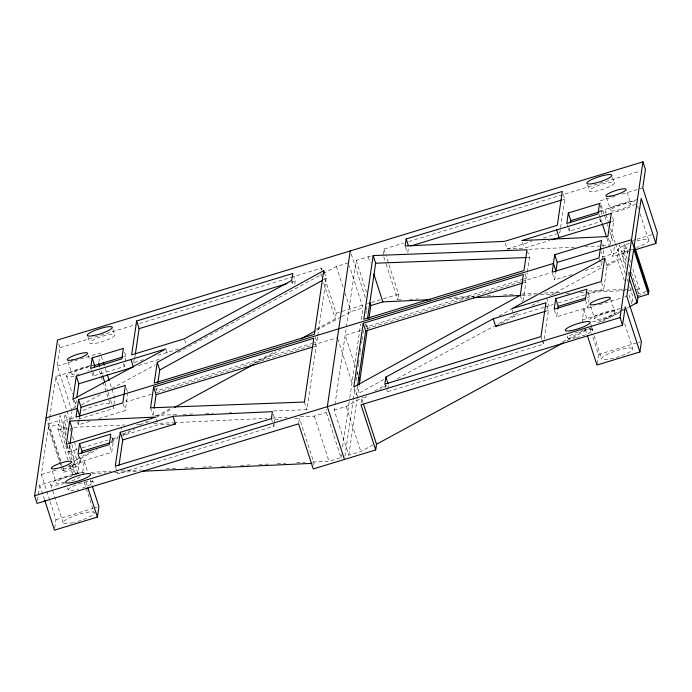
<?xml version="1.0" encoding="UTF-8"?>
<svg xmlns="http://www.w3.org/2000/svg" width="692" height="692" viewBox="0 0 692 692"><rect width="100%" height="100%" fill="white"/><g stroke="black" fill="none" stroke-linecap="round" stroke-linejoin="round"><path stroke-width="0.52" stroke-dasharray="3.46 2.59" d="M37.532 500.351L39.79 485.04L82.72 471.97L84.268 461.478L67.911 466.451M49.66 500.178L41.33 474.539L48.284 427.301L58.742 424.118L65.403 444.619M60.792 460.708L48.795 423.798L49.573 418.548M49.72 417.501L55.749 376.552L89.484 366.284M71.951 411.169L57.289 366.059L59.996 347.687L58.751 343.863M67.963 460.128L57.964 429.369L58.742 424.118M65.584 440.095L59.252 420.615L60.022 415.364L66.354 434.844M65.783 435.995L63.119 427.794L65.178 413.799L68.179 423.028M54.755 528.057L55.991 519.657L49.997 501.198M71.734 464.098L73.395 469.228L62.937 472.411L63.456 468.908L62.124 464.808M70.714 419.568L71.795 412.216M77.011 449.445L68.767 451.954L69.857 444.558M72.669 408.496L75.376 407.026L76.466 399.63M89.675 421.385L78.473 424.793L79.762 416.048M73.395 469.228L72.625 474.478L76.933 474.279M63.456 468.908L73.914 465.733L74.684 460.483L69.684 445.103M111.706 437.007L113.263 441.79L111.715 452.283L80.488 461.789L81.414 455.492M124.629 352.228L125.875 356.043L124.326 366.544L93.109 376.05L93.723 371.846M98.835 362.435L99.916 355.091M113.799 405.451L113.341 408.6L77.565 419.49M113.955 404.405L114.881 398.099L109.552 381.699M98.844 418.599L125.313 410.538L127.743 394.016M143.417 359.684L134.118 362.513L134.585 359.338M134.741 358.283L135.208 355.108M176.711 414.577L153.044 415.468L153.961 409.24M157.136 387.632L156.677 390.746L311.677 343.569M115.573 467.126L117.744 473.812L273.868 426.298L274.162 424.3M274.309 423.296L274.897 419.3L272.717 412.605M294.783 284.135L295.225 281.134L293.668 276.359M298.728 422.881L299.42 418.158L294.083 418.409M321.218 269.975L321.495 268.089L293.59 276.584M273.53 410.944L306.885 409.69L316.261 345.957L314.704 341.173M312.706 343.258L316.841 341.995L317.619 336.684M317.775 335.62L326.217 278.262L324.358 272.527M313.796 465.162L314.073 463.277L299.42 418.158M316.365 329.167L335.326 318.865L336.156 313.208L324.496 277.319M312.819 462.005L328.985 461.253L341.009 457.594L326.347 412.484L326.823 409.275M373.161 444.861L360.835 451.556L348.811 455.215L334.158 410.105L334.79 405.832M334.945 404.759L356.181 260.426L368.196 256.767L371.431 256.62M341.009 457.594L341.485 454.384M342.583 446.902L349.659 398.791M349.815 397.718L360.67 323.951M361.302 319.678L363.032 307.914L349.373 265.875M344.936 456.227L353.102 400.763M353.257 399.699L354.979 387.97M356.077 380.496L356.709 376.232M356.864 375.168L357.496 370.903M358.119 366.63L358.43 364.502M358.594 363.43L359.217 359.165M359.849 354.901L360.16 352.764M360.316 351.7L360.947 347.436M361.57 343.163L361.89 341.035M362.046 339.971L362.824 334.634M362.989 333.57L363.611 329.297M365.964 313.303L366.276 311.166M366.44 310.103L367.063 305.838M383.74 379.536L356.311 394.648L357.565 386.145M523.334 279.144L366.267 326.953L366.743 323.761M348.811 455.215L356.994 399.621M357.15 398.557L359.036 385.721M367.374 329.063L368.161 323.718M361.31 402.926L361.864 399.154L367.538 396.075M383.108 254.743L383.948 249.085L403.583 243.108M401.005 299.705L397.77 299.861L398.601 294.195L386.274 256.265M544.05 340.023L543.428 344.253L387.312 391.767L387.607 389.769M387.754 388.774L388.342 384.769L379.83 389.397M407.778 252.606L408.661 246.612M523.1 300.856L525.851 282.163L524.294 277.38M524.363 278.833L526.43 278.201L527.192 273.011M527.347 271.973L529.484 257.433L527.624 251.698M544.206 338.959L548.41 310.397L545.927 302.75M563.236 194.314L564.784 199.088L559.802 232.945L559.179 231.033M571.955 274.594L554.638 279.862L555.788 272.086M588.183 293.036L589.428 296.859L587.88 307.352L556.653 316.858L557.89 308.459M600.959 218.464L600.492 221.613L569.274 231.119L569.732 227.971M583.304 322.991L582.301 319.92L583.849 309.419L594.073 306.305M601.573 214.269L602.04 211.121L600.172 205.386M585.19 270.572L601.478 265.607L602.196 260.746M602.334 259.777L603.908 249.085M558.375 302.932L603.735 289.126L607.152 265.875L605.604 261.1M612.524 217.132L613.761 220.956L610.344 244.198L607.861 236.552M597.118 363.983L598.511 354.529L592.508 336.078M630.3 251.257L612.922 256.542L614.47 246.049M624.34 280.641L617.351 259.111L619.409 245.106L626.407 266.645M626.165 268.816L622.506 257.536L623.276 252.286L628.976 250.556M627.125 259.042L623.786 248.791L624.565 243.541L627.895 253.791M646.051 291.591L638.448 293.901L639.218 288.65L632.228 267.121M323.38 279.819L326.217 278.262M499.148 315.959L511.44 309.186M81.301 405.036L101.214 394.224M111.637 388.558L155.259 364.857M178.008 352.496L322.126 274.188M323.077 273.669L336.355 266.463L348.37 262.804M90.799 451.729L74.684 460.483L79.84 458.908L96.906 449.636M111.646 440.397L118.28 436.79M123.02 434.213L129.655 430.614M140.078 424.949L146.713 421.341M156.193 416.195L170.405 408.47M253.817 363.153L275.615 351.311M111.127 441.911L117.77 438.304M122.51 435.726L134.836 429.031M146.211 422.847L151.903 419.759M156.643 417.181L172.758 408.427M257.147 362.573L280.848 349.694M316.875 330.119L340.576 317.239M341.528 316.728L351.008 311.573L363.032 307.914M334.158 410.105L346.182 406.446L363.248 397.173M374.623 390.989L385.998 384.813M397.381 378.628L494.088 326.079M498.828 323.501L519.692 312.17M532.018 305.475L538.653 301.868M550.028 295.683L602.178 267.354M605.967 265.287L617.351 259.111M501.259 323.415L514.234 316.365L543.964 307.317M607.152 265.875L622.506 257.536M562.795 341.831L585.544 329.461M597.871 322.766L619.677 310.916M620.629 310.405L623.475 308.857M567.025 340.758L590.717 327.887M602.092 321.702L621.053 311.409M621.996 310.89L625.784 308.831M626.736 308.321L628.63 307.283M59.996 347.687L135.45 324.721M139.585 323.458L292.552 276.904M408.747 241.534L640.273 171.062M291.081 282.397L295.225 281.134M562.717 199.72L564.784 199.088M57.289 366.059L100.228 352.989L102.892 361.189M615.145 196.268L599.808 200.931L600.812 204.01M622.298 194.089L642.738 187.861M90.505 365.973L93.567 365.047M599.289 211.121L638.128 199.296M123.859 356.657L125.875 356.043M599.021 212.037L602.04 211.121M157.888 355.281L178.562 348.984M505.229 243.255L507.098 248.99L531.897 241.439M543.263 237.979L556.705 233.896M138.564 365.592L161.124 358.724M507.098 248.99L524.259 248.194L549.898 240.392M611.702 221.578L613.761 220.956M336.156 313.208L365.367 304.316M367.374 303.702L370.402 302.785M371.405 302.473L382.486 299.1M383.498 298.797L398.601 294.195M632.869 240.444L635.931 239.51M636.96 239.198L653.309 234.225M48.795 423.798L59.252 420.615M623.786 248.791L628.544 247.347M73.906 417.83L64.148 420.797L67.15 430.026M151.392 394.241L126.601 401.793L125.356 397.969M156.565 392.667L337.359 337.644M360.662 330.551L345.17 335.265L355.498 367.045M366.864 328.665L520.799 281.808M521.837 281.497L550.763 272.691M629.928 250.262L632.782 249.397M314.194 346.58L316.261 345.957M523.783 282.794L525.851 282.163M82.166 447.871L107.943 440.025M112.069 438.771L118.254 436.894M170.068 424.161L158.269 424.715L123.41 435.32L122.787 433.408M544.993 307.006L553.219 304.506M110.236 442.707L113.263 441.79M587.413 297.474L589.428 296.859M545.313 311.339L548.41 310.397M636.13 289.593L639.218 288.65L637.064 288.754M41.33 474.539L57.687 469.565M599.186 304.748L620.646 298.217M624.738 296.972L626.779 296.349M637.912 295.735L644.745 293.659M582.301 319.92L620.127 308.407M300.311 416.792L314.332 416.143L326.347 412.484M55.991 519.657L92.789 508.456M93.809 508.144L97.901 506.899M598.511 354.529L637.349 342.704M638.37 342.402L640.42 341.779M528.844 249.31L575.199 247.165M584.904 246.707L601.08 245.963M602.152 245.911L608.623 245.608M409.629 299.307L418.253 298.909M453.822 297.257L474.297 296.306M487.237 295.709L493.707 295.406M503.404 294.956L513.109 294.507M521.725 294.109L536.819 293.408M544.362 293.053L562.691 292.206M588.563 291.003L631.675 289.005M448.624 298.832L470.188 297.828M521.941 295.423L534.873 294.827M540.27 294.576L556.437 293.823M566.143 293.373L570.459 293.174M580.156 292.725L584.472 292.526M585.544 292.474L631.908 290.32M63.119 427.794L67.435 427.595M73.906 427.293L124.577 424.949M136.436 424.395L140.753 424.196M153.685 423.59L173.095 422.691M174.168 422.639L266.896 418.34M272.285 418.089L287.379 417.388M57.964 429.369L69.139 428.85M70.151 428.798L72.184 428.703M274.897 419.3L281.289 419.006M84.251 472.61L77.781 472.913L72.625 474.478L69.624 465.249M90.721 472.307L111.204 471.356M120.91 470.906L141.393 469.954M166.192 468.804L175.889 468.354M184.513 467.956L194.218 467.507M202.843 467.109L211.467 466.702M221.172 466.252L231.958 465.759M240.582 465.353L250.288 464.903M258.912 464.505L268.608 464.055M277.241 463.657L285.865 463.251M296.643 462.758L305.267 462.351M92.027 473.579L106.04 472.93M114.664 472.524L136.22 471.529M527.33 257.519L529.484 257.433M183.164 414.335L194.997 413.894M205.758 413.487L213.292 413.21M229.424 412.605L231.578 412.518M637.522 205.818L638.5 208.837M640.135 213.863L648.638 240.02M627.16 192.411L630.94 204.036A10.657 2.067 -18 0 1 615.422 210.636A10.657 2.067 -18 0 1 616.001 206.7A10.657 2.067 -18 0 1 630.94 204.036M612.498 177.394L614.358 183.129A13.113 2.543 -18 0 1 595.267 191.26A13.113 2.543 -18 0 1 595.976 186.407A13.113 2.543 -18 0 1 614.358 183.129M629.556 258.92L630.559 262M628.786 264.171L629.789 267.242M631.45 272.371L638.448 293.901M606.547 197.618L610.638 210.212M623.276 252.286L626.606 262.545M628.068 271.766L628.734 273.816M627.834 273.945L628.5 275.996M625.369 273.643L618.38 252.113L602.767 256.862L601.21 252.078M627.038 278.764L628.042 281.843M629.703 286.972L633.033 297.223L632.004 304.221L629.011 294.991M606.019 214.468L608.303 221.509M610.595 228.55L615.171 242.641M615.499 243.645L617.783 250.686M601.14 205.031L604.471 215.29M604.808 216.311L607.135 223.49M607.472 224.511L608.138 226.561M609.799 231.69L613.467 242.97M599.263 214.503L601.928 222.712M606.927 238.091L612.922 256.542M599.566 218.75L600.492 221.613M587.517 184.998L589.376 190.732M602.81 244.285L603.433 246.196M624.686 323.7L632.86 348.855A16.392 3.183 -18 0 1 609.946 359.07A16.392 3.183 -18 0 1 608.943 353.595A16.392 3.183 -18 0 1 632.86 348.855M599.307 258.92L601.478 265.607M610.569 298.961L614.972 312.524A10.657 2.067 -18 0 1 599.462 319.124A10.657 2.067 -18 0 1 600.042 315.18A10.657 2.067 -18 0 1 614.972 312.524M601.556 282.431L603.735 289.126M567.094 224.433L568.028 227.296M568.34 228.256L569.274 231.119M590.587 306.106L594.679 318.701M585.709 300.665L587.88 307.352M590.873 324.375L591.798 327.247M592.11 328.198L592.733 330.11M591.504 327.636L592.81 331.658M594.117 335.689L601.642 358.828M583.849 309.419L587.179 319.669M589.843 327.87L592.179 335.049M585.302 329.141L586.972 334.271M552.467 273.176L554.638 279.862M567.137 335.802L567.751 337.713M554.482 310.172L556.653 316.858M546.611 298.114L549.093 305.76M522.399 242.46L524.259 248.194M524.873 273.427L526.43 278.201M540.945 336.606L541.879 339.469M542.182 340.429L543.428 344.253M520.306 295.285L522.486 301.971M512.054 309.679L513.3 313.502M513.611 314.453L514.234 316.365M405.46 246.914L407.328 252.649M383.948 249.085L385.946 255.236M383.775 256.793L385.773 262.943M386.11 263.972L397.77 299.861M368.196 256.767L370.194 262.917M356.181 260.426L366.509 292.206M351.225 253.981L365.731 298.624M365.341 324.081L366.267 326.953M384.821 384.121L387.312 391.767M336.355 266.463L343.344 287.993M345.014 293.114L351.008 311.573M357.159 372.175L358.162 375.254M321.495 268.089L322.161 270.139M361.864 399.154L363.196 403.254M320.664 273.755L321.659 276.826M323.666 282.976L335.326 318.865M354.14 387.952L356.311 394.648M337.696 338.665L352.02 382.754M346.182 406.446L360.835 451.556M315.284 337.22L316.841 341.995M291.704 280.485L293.261 285.268M314.332 416.143L328.985 461.253M304.393 402.043L306.885 409.69M271.376 418.651L273.868 426.298M184.652 339.781L186.209 344.555M166.123 349.849L167.68 354.624M155.752 387.875L156.375 389.786M156.401 418.98L158.269 424.715M150.562 407.822L153.044 415.468M133.495 360.601L134.118 362.513M112.908 329.453L114.777 335.188A13.113 2.543 -18 0 1 95.686 343.318A13.113 2.543 -18 0 1 96.396 338.466A13.113 2.543 -18 0 1 114.777 335.188M123.401 363.681L124.326 366.544M126.333 388.264L127.579 392.087M123.141 403.851L125.313 410.538M105.219 368.369L106.888 373.498M120.927 427.673L121.541 429.585M101.015 370.661L102.675 375.791M105.011 382.97L107.675 391.17M108.013 392.2L110.339 399.37M110.677 400.4L112.675 406.55M99.414 371.102L100.729 375.133M101.049 376.137L102.684 381.162M103.013 382.174L110.21 404.31M87.936 337.056L89.796 342.791M88.23 355.377L89.804 360.221M90.929 369.355L91.863 372.227M92.174 373.178L93.109 376.05M109.855 446.548L111.715 452.283M67.937 361.561L72.029 374.147M66.562 376.041L72.452 394.155M74.407 400.192L76.042 405.218M72.894 399.379L75.376 407.026M77.547 421.93L78.473 424.793M92.529 480.257L93.152 482.168M84.268 461.478L87.927 472.757M90.263 479.928L91.924 485.057M55.749 376.552L70.402 421.67M70.177 429.178L70.844 431.228M72.513 436.358L76.838 449.688M78.507 454.808L79.84 458.908L77.781 472.913L68.785 445.224M78.317 455.094L80.488 461.789M82.72 471.97L83.723 475.049M86.05 482.229L87.382 486.329M84.251 482.263L85.886 487.289M86.215 488.301L94.06 512.443M71.812 444.376L78.81 465.906L63.197 470.664L61.882 466.607M68.352 441.003L69.356 444.074M67.245 445.224L73.914 465.733M66.596 445.259L68.767 451.954M72.582 464.834L75.731 474.522M65.731 445.648L70.402 459.998M46.053 417.899L60.23 461.529M60.559 462.541L61.553 465.586M48.284 427.301L60.939 466.261M61.277 467.282L62.937 472.411M67.548 487.86L68.171 489.772M52.289 471.01L56.069 482.635M50.793 484.876L63.214 523.109M39.79 485.04L44.781 500.42M78.629 483.967A13.113 2.543 -18 0 1 93.135 481.917A13.113 2.543 -18 0 1 80.246 488.768M78.62 489.244A13.113 2.543 -18 0 1 77.028 489.659M74.061 490.299A13.113 2.543 -18 0 1 68.335 489.374A13.113 2.543 -18 0 1 77.824 484.253M64.996 482.082A10.657 2.067 -18 0 1 56.632 481.805A10.657 2.067 -18 0 1 71.579 476.035M73.067 522.633A16.392 3.183 -18 0 1 68.525 518.377A16.392 3.183 -18 0 1 93.939 512.339A16.392 3.183 -18 0 1 74.027 522.408M80.263 476.632A16.392 3.183 -18 0 1 68.681 482.073M64.607 483.371A16.392 3.183 -18 0 1 53.561 481.528A16.392 3.183 -18 0 1 80.471 473.743M636.83 240.98A16.392 3.183 -18 0 1 648.828 240.505A16.392 3.183 -18 0 1 636.683 247.528M630.594 249.466A16.392 3.183 -18 0 1 617.593 250.314A16.392 3.183 -18 0 1 629.737 243.177M635.377 203.768A16.392 3.183 -18 0 1 612.472 212.539M606.529 212.928A16.392 3.183 -18 0 1 616.321 205.308A16.392 3.183 -18 0 1 636.207 201.787M583.875 330.231A13.113 2.543 -18 0 1 592.637 330.404A13.113 2.543 -18 0 1 580.649 336.459M579.835 336.719A13.113 2.543 -18 0 1 577.405 337.402M576.618 337.601A13.113 2.543 -18 0 1 567.855 337.419A13.113 2.543 -18 0 1 579.844 331.373M580.657 331.113A13.113 2.543 -18 0 1 583.088 330.43M618.631 312.87A16.392 3.183 -18 0 1 591.599 321.503M589.601 319.609A16.392 3.183 -18 0 1 602.213 313.13A16.392 3.183 -18 0 1 618.06 309.713M89.112 370.488A10.657 2.067 -18 0 1 87.72 371.154M79.225 374.061A10.657 2.067 -18 0 1 76.812 374.571M74.762 374.856A10.657 2.067 -18 0 1 74.329 372.123A10.657 2.067 -18 0 1 87.538 367.547M83.152 410.581A16.392 3.183 -18 0 1 101.897 404.059A16.392 3.183 -18 0 1 109.82 405.296M73.983 376.457A16.392 3.183 -18 0 1 69.442 373.092A16.392 3.183 -18 0 1 92.036 365.393M92.806 365.298A16.392 3.183 -18 0 1 95.401 365.16"/><path stroke-width="1.04" d="M363.534 404.284L376.526 444.264L375.695 449.93L313.242 468.934L298.589 423.824L37.083 503.413L34.6 495.766L57.514 340.04L642.963 161.841L645.446 169.488L642.738 187.861L657.4 232.979L655.852 243.48L635.412 249.7M69.702 421.056L66.285 444.307L155.786 417.068L69.702 421.056L72.184 428.703L70.013 443.503M76.31 376.137L72.894 399.379L165.812 348.889L76.31 376.137L78.793 383.783L76.777 397.519M78.568 399.647L75.99 417.146L122.83 402.891L125.399 385.392L78.568 399.647L81.05 407.294L79.762 416.048L77.279 408.401L46.053 417.899M79.554 443.641L78.006 454.142L109.232 444.636L110.772 434.143L79.554 443.641L82.037 451.288L81.725 453.39M92.166 357.902L90.617 368.403L121.844 358.897L123.392 348.405L92.166 357.902L94.648 365.549L94.337 367.651M44.781 500.42L54.443 530.159L97.382 517.088L98.921 506.587L92.261 486.078M120.244 432.31L115.261 466.174L271.376 418.651L272.406 411.653L172.948 416.273L120.244 432.31L122.726 439.956L118.989 465.353M136.618 321.01L131.636 354.866L184.34 338.82L291.704 280.485L292.733 273.487L136.618 321.01L139.101 328.657L135.364 354.045M153.615 387.053L150.562 407.822L304.393 402.043L313.77 338.31L153.615 387.053L156.098 394.7L154.117 408.202M157.248 362.331L154.195 383.1L314.358 334.348L323.735 270.615L157.248 362.331L159.74 369.978L157.906 382.434M350.238 250.945L327.325 406.671L344.469 459.427M363.205 323.259L353.828 387.001L520.306 295.285L523.36 274.516L363.205 323.259L365.687 330.906L357.721 385.089M373.161 255.564L363.784 319.306L523.948 270.555L527.001 249.786L373.161 255.564L375.652 263.211L367.521 318.45M359.2 384.657L367.218 330.127M368.948 318.372L370.834 305.535L369.839 302.465M385.851 377.123L384.821 384.121L540.945 336.606L545.927 302.75L493.214 318.787L385.851 377.123L388.03 383.818M406.178 238.965L405.149 245.963L504.615 241.344L557.319 225.307L562.302 191.442L406.178 238.965L408.358 245.651M554.733 254.717L552.155 272.215L598.995 257.96L601.564 240.461L554.733 254.717L557.216 262.363L555.927 271.117L553.444 263.47L124.119 394.146M555.719 298.71L554.171 309.212L585.397 299.705L586.937 289.213L555.719 298.71L558.202 306.357L557.89 308.459M568.331 212.972L566.783 223.473L598.009 213.966L599.557 203.474L568.331 212.972L570.813 220.618L570.502 222.72M604.67 258.228L601.253 281.48L511.751 308.718L604.67 258.228L605.292 260.14M375.695 449.93L361.034 404.811L622.532 325.223L620.049 317.576L642.963 161.841M622.532 325.223L625.239 306.85L639.892 351.96L596.962 365.03L587.3 335.3M629.936 272.795L637.938 297.404L637.159 302.655L629.582 306.772M639.892 351.96L641.441 341.467L626.779 296.349L633.734 249.103L648.387 294.221L637.938 297.404M648.387 294.221L648.906 290.718L634.244 245.608L641.199 198.362L655.852 243.48M159.74 369.978L322.437 280.346M174.652 407.398L254.301 364.122M300.76 338.872L314.981 331.148M493.214 318.787L495.706 326.434L498.482 324.929M376.526 444.264L563.236 342.817M139.101 328.657L286.946 283.651M410.737 245.98L561.679 200.031M94.648 365.549L122.847 356.968M570.813 220.618L599.021 212.037M78.793 383.783L132.406 367.461M551.948 239.769L610.673 221.898M370.834 305.535L382.858 301.876L430.294 299.679M600.284 249.215L631.502 239.709L648.646 292.474M81.05 407.294L123.816 394.284M557.216 262.363L601.002 249.042M156.098 394.7L313.156 346.9M365.687 330.906L522.745 283.106M82.037 451.288L109.232 443.01M558.202 306.357L585.397 298.079M122.726 439.956L175.431 423.911L172.948 416.273M495.706 326.434L545.313 311.339M635.1 303.278L637.159 302.655L629.166 278.046M34.6 495.766L620.049 317.576M473.423 297.681L520.86 295.475M173.285 424.014L175.431 423.911M141.609 471.278L311.919 463.372M375.652 263.211L526.257 257.554M602.265 223.732L606.59 237.062M556.636 229.934L559.119 237.581M373.862 274.196L382.858 301.876M358.828 377.304L359.823 380.375M323.735 270.615L324.358 272.527M130.952 359.503L133.435 367.149M103.22 362.219L104.224 365.29M107.225 374.519L109.224 380.669M98.679 363.49L99.683 366.561M102.675 375.791L104.674 381.941M87.72 487.35L97.382 517.088M611.278 213.309L607.861 236.552L521.777 240.548L611.278 213.309M71.579 482.653A13.113 2.543 -18 0 0 90.669 474.522A13.113 2.543 -18 0 0 72.288 477.8A13.113 2.543 -18 0 0 71.579 482.653M56.13 468.536A10.657 2.067 -18 0 0 71.639 461.927A10.657 2.067 -18 0 0 56.709 464.591A10.657 2.067 -18 0 0 56.13 468.536M592.784 183.614A13.113 2.543 -18 0 0 611.875 175.483A13.113 2.543 -18 0 0 593.494 178.761A13.113 2.543 -18 0 0 592.784 183.614M610.707 196.113A10.657 2.067 -18 0 0 626.217 189.504A10.657 2.067 -18 0 0 611.287 192.168A10.657 2.067 -18 0 0 610.707 196.113M571.159 330.594A13.113 2.543 -18 0 0 590.25 322.463A13.113 2.543 -18 0 0 571.869 325.742A13.113 2.543 -18 0 0 571.159 330.594M594.739 304.592A10.657 2.067 -18 0 0 610.258 297.993A10.657 2.067 -18 0 0 595.319 300.657A10.657 2.067 -18 0 0 594.739 304.592M93.195 335.672A13.113 2.543 -18 0 0 112.286 327.541A13.113 2.543 -18 0 0 93.913 330.819A13.113 2.543 -18 0 0 93.195 335.672M72.089 360.048A10.657 2.067 -18 0 0 87.599 353.439A10.657 2.067 -18 0 0 72.669 356.103A10.657 2.067 -18 0 0 72.089 360.048"/></g></svg>
